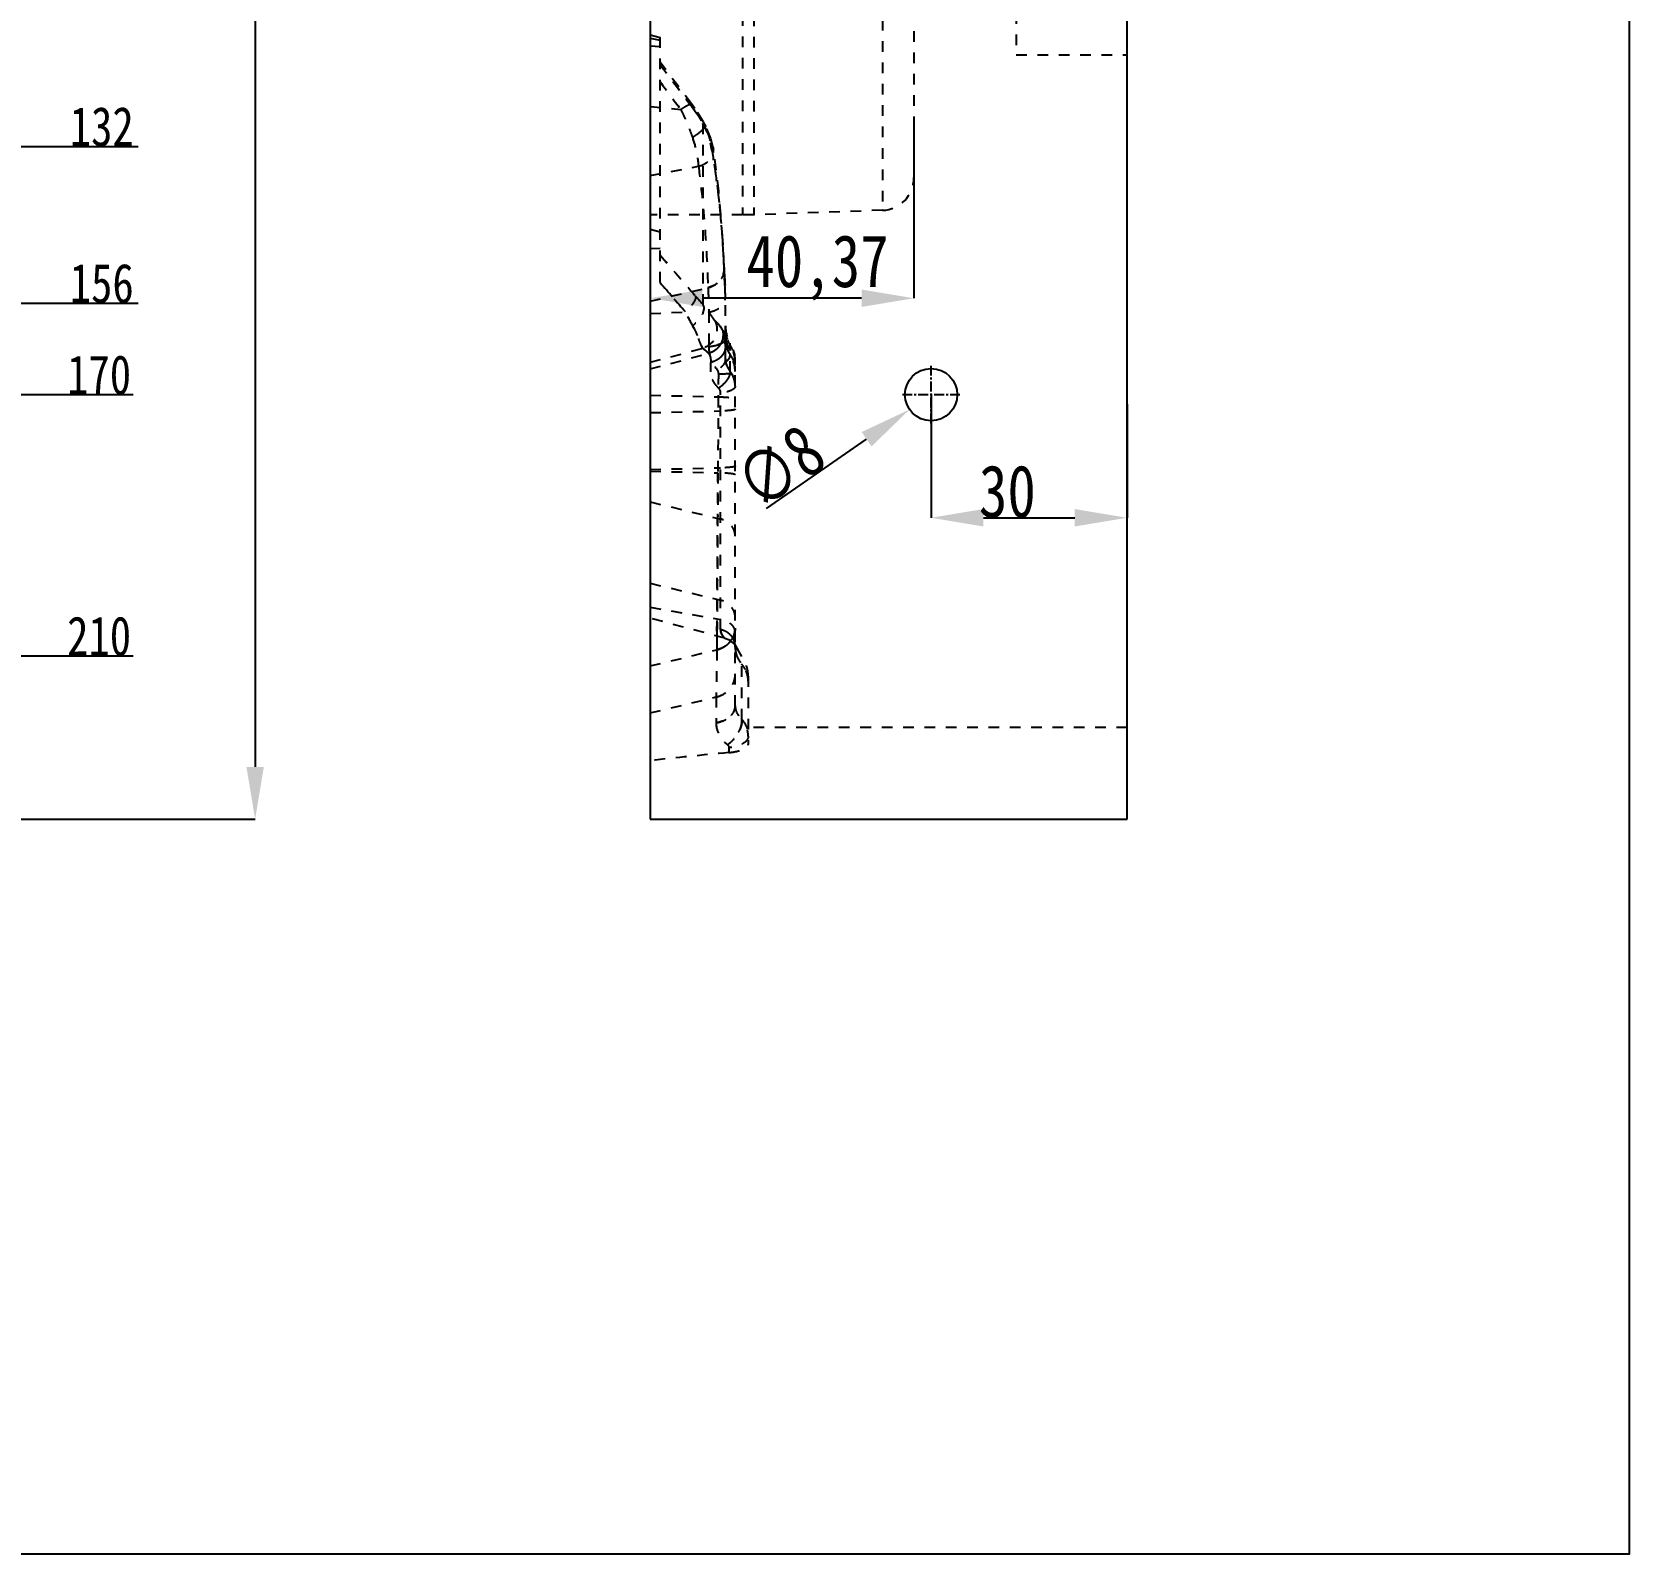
# Model space of a CAD drawing. Header units: millimetres. Extents: x 723 to 11228, y -2384 to 1578.
# Drawn here: x 3419.5 to 3664.1, y -1089.2 to -856.2 of the extents above; entities that cross this region are included whole.
import ezdxf

# ---------------------------------------------------------------- set-up
doc = ezdxf.new("R2010")
doc.units = ezdxf.units.MM
doc.header["$LTSCALE"] = 16.335
doc.header["$PDMODE"] = 3
doc.header["$PDSIZE"] = 0.3125
doc.linetypes.add('CENTER', pattern=[0.6, 0.375, -0.075, 0.075, -0.075])
doc.linetypes.add('HIDDEN', pattern=[0.2, 0.1, -0.1])
doc.layers.get('0').update_dxf_attribs({"linetype": 'CONTINUOUS'})
doc.layers.get('Defpoints').update_dxf_attribs({"linetype": 'CONTINUOUS'})
doc.layers.add('DEFAULT_2', color=8, linetype='HIDDEN')
doc.styles.get("Standard").update_dxf_attribs({"font": 'txt', "width": 0.8})
doc.dimstyles.new('ISO-25', dxfattribs={"dimtxt": 8, "dimasz": 8, "dimexe": 0, "dimexo": 0, "dimgap": 0, "dimtad": 1, "dimtxsty": 'Standard', "dimcen": 0, "dimclrd": 4, "dimclre": 4, "dimclrt": 6, "dimadec": 0, "dimazin": 0, "dimtfac": 1, "dimtofl": 0, "dimtmove": 0, "dimatfit": 3, "dimfxl": 0, "dimarcsym": 0})

# ---------------------------------------------------------------- blocks, each defined once
blk = doc.blocks.new('*D193')
at = {"color": 4, "lineweight": -2}
blk.add_line((3531.98, -929.18), (3547.33, -918.57), dxfattribs=at)
at = {"color": 4}
blk.add_solid([(3546.58, -917.47), (3548.09, -919.67), (3553.91, -914.02)], dxfattribs=at)
at = {"layer": 'Defpoints', "color": 0}
for p in [(3560.49, -909.47), (3553.91, -914.02)]:
    blk.add_point(p, dxfattribs=at)
at = {"color": 6, "insert": (3534.09, -922.86), "char_height": 8, "attachment_point": 5, "rotation": 34.6584}
blk.add_mtext('∅8', dxfattribs=at)
blk = doc.blocks.new('*D194')
at = {"color": 4, "lineweight": -2}
for p, q in [((3557.2, -911.74), (3557.2, -930.6)), ((3587.2, -913.2), (3587.2, -930.6)), ((3565.2, -930.6), (3579.2, -930.6))]:
    blk.add_line(p, q, dxfattribs=at)
at = {"color": 4}
for points in [[(3565.2, -929.26), (3565.2, -931.93), (3557.2, -930.6)], [(3579.2, -929.26), (3579.2, -931.93), (3587.2, -930.6)]]:
    blk.add_solid(points, dxfattribs=at)
at = {"layer": 'Defpoints', "color": 0}
for p in [(3557.2, -911.74), (3587.2, -913.2), (3587.2, -930.6)]:
    blk.add_point(p, dxfattribs=at)
at = {"color": 6, "insert": (3568.88, -926.6), "char_height": 8, "attachment_point": 5}
blk.add_mtext('30', dxfattribs=at)
blk = doc.blocks.new('*D206')
at = {"color": 4, "lineweight": -2}
for p, q in [((3381.05, -506.74), (3453.71, -506.74)), ((3453.71, -514.74), (3453.71, -968.74)), ((3367.65, -976.74), (3453.71, -976.74))]:
    blk.add_line(p, q, dxfattribs=at)
at = {"color": 4}
for points in [[(3452.37, -514.74), (3455.04, -514.74), (3453.71, -506.74)], [(3452.37, -968.74), (3455.04, -968.74), (3453.71, -976.74)]]:
    blk.add_solid(points, dxfattribs=at)
at = {"layer": 'Defpoints', "color": 0}
for p in [(3381.05, -506.74), (3367.65, -976.74), (3453.71, -976.74)]:
    blk.add_point(p, dxfattribs=at)
at = {"color": 6, "insert": (3449.71, -702.33), "char_height": 8, "attachment_point": 5, "rotation": 90}
blk.add_mtext('470', dxfattribs=at)
blk = doc.blocks.new('*D346')
at = {"color": 4, "lineweight": -2}
for p, q in [((3554.57, -869.88), (3554.57, -896.99)), ((3514.2, -872.43), (3514.2, -896.99)), ((3546.57, -896.99), (3522.2, -896.99))]:
    blk.add_line(p, q, dxfattribs=at)
at = {"color": 4}
for points in [[(3522.2, -895.66), (3522.2, -898.32), (3514.2, -896.99)], [(3546.57, -895.66), (3546.57, -898.32), (3554.57, -896.99)]]:
    blk.add_solid(points, dxfattribs=at)
at = {"layer": 'Defpoints', "color": 0}
for p in [(3554.57, -869.88), (3514.2, -872.43), (3514.2, -896.99)]:
    blk.add_point(p, dxfattribs=at)
at = {"color": 6, "insert": (3539.81, -892.32), "char_height": 8, "attachment_point": 5}
blk.add_mtext('40,37', dxfattribs=at)
blk = doc.blocks.new('*D359')
at = {"color": 4, "lineweight": -2}
blk.add_line((3302.05, -873.74), (3435.82, -873.74), dxfattribs=at)
at = {"layer": 'Defpoints', "color": 0}
for p in [(3208.05, -741.74), (3302.05, -873.74), (3424.62, -873.74)]:
    blk.add_point(p, dxfattribs=at)
at = {"color": 6, "insert": (3430.22, -870.74), "char_height": 6, "attachment_point": 5}
blk.add_mtext('132', dxfattribs=at)
blk = doc.blocks.new('*D360')
at = {"color": 4, "lineweight": -2}
blk.add_line((3237.45, -897.74), (3435.82, -897.74), dxfattribs=at)
at = {"layer": 'Defpoints', "color": 0}
for p in [(3208.05, -741.74), (3237.45, -897.74), (3424.62, -897.74)]:
    blk.add_point(p, dxfattribs=at)
at = {"color": 6, "insert": (3430.22, -894.74), "char_height": 6, "attachment_point": 5}
blk.add_mtext('156', dxfattribs=at)
blk = doc.blocks.new('*D361')
at = {"color": 4, "lineweight": -2}
blk.add_line((3279.67, -911.74), (3435.02, -911.74), dxfattribs=at)
at = {"layer": 'Defpoints', "color": 0}
for p in [(3208.05, -741.74), (3279.67, -911.74), (3424.62, -911.74)]:
    blk.add_point(p, dxfattribs=at)
at = {"color": 6, "insert": (3429.82, -908.74), "char_height": 6, "attachment_point": 5}
blk.add_mtext('170', dxfattribs=at)
blk = doc.blocks.new('*D362')
at = {"color": 4, "lineweight": -2}
blk.add_line((3383.98, -951.74), (3435.02, -951.74), dxfattribs=at)
at = {"layer": 'Defpoints', "color": 0}
for p in [(3208.05, -741.74), (3383.98, -951.74), (3424.62, -951.74)]:
    blk.add_point(p, dxfattribs=at)
at = {"color": 6, "insert": (3429.82, -948.74), "char_height": 6, "attachment_point": 5}
blk.add_mtext('210', dxfattribs=at)

msp = doc.modelspace()

# ---------------------------------------------------------------- linework, layer by layer
at = {"color": 7, "linetype": 'Continuous'}
for p, q in [((3587.204, -976.744), (3587.204, -506.744)), ((3514.204, -793.226), (3514.204, -976.744)), ((3514.204, -976.744), (3587.204, -976.744))]:
    msp.add_line(p, q, dxfattribs=at)
at = {"color": 1, "linetype": 'CENTER', "ltscale": 0.248791}
for p, q in [((3557.204, -916.144), (3557.204, -907.344)), ((3552.804, -911.744), (3561.604, -911.744))]:
    msp.add_line(p, q, dxfattribs=at)
msp.add_lwpolyline([(2934.925, -435.241), (3664.064, -435.241), (3664.064, -1089.232), (2934.925, -1089.232)], close=True)
at = {"color": 7, "linetype": 'Continuous'}
msp.add_circle((3557.204, -911.744), 4, dxfattribs=at)
at = {"layer": 'DEFAULT_2', "color": 8, "linetype": 'HIDDEN'}
for p, q in [((3528.331, -579.244), (3528.331, -884.244)), ((3530.076, -579.275), (3530.076, -884.214)), ((3549.748, -579.962), (3549.748, -883.527)), ((3554.574, -584.959), (3554.574, -878.53)), ((3570.204, -833.746), (3570.204, -859.742)), ((3514.204, -856.685), (3515.704, -857.087)), ((3514.204, -857.163), (3515.704, -857.488)), ((3515.704, -894.583), (3515.704, -857.089)), ((3514.204, -858.33), (3515.704, -858.467)), ((3570.204, -859.744), (3587.204, -859.744)), ((3520.515, -867.249), (3515.704, -860.839)), ((3514.204, -867.652), (3518.861, -868.079)), ((3520.346, -867.377), (3520.421, -867.475)), ((3520.421, -867.475), (3520.515, -867.249)), ((3521.019, -867.94), (3520.515, -867.249)), ((3522.568, -870.41), (3522.227, -870.244)), ((3522.227, -870.246), (3522.227, -897.917)), ((3522.569, -870.411), (3522.568, -870.41)), ((3522.745, -870.748), (3522.569, -870.411)), ((3523.486, -872.548), (3522.748, -870.752)), ((3523.872, -874.167), (3523.471, -872.502)), ((3523.873, -874.166), (3523.872, -874.166)), ((3514.204, -878.201), (3521.583, -876.791)), ((3528.331, -884.244), (3514.204, -884.244)), ((3530.076, -884.214), (3528.331, -884.244)), ((3549.748, -883.527), (3530.076, -884.214)), ((3514.204, -886.419), (3515.704, -886.82)), ((3514.204, -889.376), (3515.704, -889.301)), ((3525.471, -892.01), (3525.521, -892.425)), ((3525.521, -892.425), (3525.521, -892.432)), ((3514.204, -897.441), (3523.04, -895.375)), ((3525.704, -896.826), (3525.675, -895.49)), ((3525.704, -906.243), (3525.704, -896.826)), ((3514.204, -899.346), (3519.573, -899.08)), ((3525.703, -901.53), (3525.704, -901.236)), ((3514.204, -906.791), (3522.208, -904.655)), ((3526.453, -904.043), (3526.454, -903.866)), ((3526.454, -908.242), (3526.454, -903.873)), ((3514.204, -907.82), (3523.131, -905.437)), ((3523.481, -908.267), (3523.481, -906.811)), ((3527.204, -959.389), (3527.204, -906.498)), ((3514.204, -911.836), (3524.615, -912.079)), ((3524.615, -912.079), (3524.556, -923.714)), ((3524.981, -947.723), (3524.981, -911.489)), ((3514.204, -914.496), (3524.981, -914.244)), ((3514.204, -923.206), (3524.981, -922.954)), ((3514.204, -923.472), (3524.556, -923.714)), ((3514.204, -928.173), (3524.981, -930.79)), ((3514.204, -940.607), (3524.981, -943.223)), ((3514.204, -944.279), (3524.981, -946.189)), ((3525.604, -949.027), (3514.204, -945.972)), ((3524.42, -947.955), (3524.414, -948.718)), ((3514.204, -953.275), (3524.394, -950.801)), ((3524.394, -950.801), (3524.308, -958.023)), ((3525.604, -949.027), (3526.158, -949.236)), ((3526.158, -949.236), (3527.078, -949.941)), ((3527.078, -949.941), (3527.135, -950.007)), ((3527.078, -949.941), (3527.146, -950.021)), ((3527.15, -950.026), (3527.145, -950.019)), ((3527.149, -950.025), (3527.153, -950.032)), ((3527.167, -950.058), (3527.201, -950.166)), ((3527.201, -950.166), (3527.203, -950.185)), ((3527.201, -950.17), (3527.203, -950.183)), ((3527.203, -950.183), (3527.204, -950.203)), ((3527.204, -950.19), (3527.204, -950.201)), ((3527.542, -950.746), (3527.594, -950.763)), ((3528.204, -951.828), (3527.594, -950.763)), ((3527.594, -950.763), (3527.594, -950.763)), ((3528.204, -961.463), (3528.204, -951.828)), ((3529.204, -954.86), (3529.204, -965.287)), ((3514.204, -960.477), (3524.308, -958.023)), ((3587.204, -962.714), (3529.204, -962.714)), ((3526.244, -965.799), (3526.24, -966.54))]:
    msp.add_line(p, q, dxfattribs=at)
for points in [[(3522.569, -870.411), (3522.304, -869.938), (3521.019, -867.939)], [(3525.269, -887.444), (3524.689, -880.56), (3523.872, -874.166)], [(3525.675, -895.491), (3525.553, -893.123), (3525.269, -887.444)], [(3525.704, -901.213), (3525.703, -901.296), (3525.702, -901.474)], [(3527.594, -950.763), (3527.524, -950.609), (3527.389, -950.363), (3527.24, -950.14), (3527.078, -949.941)], [(3527.145, -950.019), (3527.144, -950.018), (3527.146, -950.021)], [(3527.153, -950.032), (3527.168, -950.062), (3527.188, -950.112), (3527.201, -950.17)]]:
    msp.add_lwpolyline(points, dxfattribs=at)
for centre, radius, start, end in [((5850.996, 890.348), 2919.164, 216.871191, 217.025244), ((5831.164, 875.473), 2894.374, 216.871204, 217.024092), ((3499.928, -882.934), 25.669, 34.3667, 37.02948), ((3512.785, -875.936), 11.025, 24.64404, 31.0715), ((3402.016, -895.105), 123.369, 9.74383, 10.20814), ((3549.574, -878.53), 5, 272, 0), ((6478.237, 1650.569), 3902.932, 220.6192, 220.740754), ((6478.094, 1650.443), 3902.742, 220.619167, 220.740723), ((3522.916, -892.522), 2.607, 347.32985, 1.97526), ((3590.834, -836.714), 91.938, 220.67017, 221.73548), ((3597.911, -830.518), 101.344, 220.71952, 221.68613), ((3489.966, -896.998), 35.738, 0.27525, 1.66753), ((3179.374, -1079.348), 385.009, 27.55876, 27.91867), ((3220.542, -1057.699), 338.496, 27.53402, 27.94346), ((5804.624, -915.649), 2281.494, 179.584618, 179.716997), ((5756.666, -915.357), 2233.536, 179.583203, 179.718414), ((3612.176, -901.729), 86.474, 179.86843, 180.16611), ((3358.61, -902.649), 167.094, 0.01938, 0.22948), ((3530.694, -901.235), 4.99, 180.00081, 211.82226), ((3530.337, -901.681), 4.633, 180.01968, 201.98536), ((3529.633, -902.59), 3.928, 180.03389, 191.95938), ((3530.008, -903.206), 4.303, 180.01417, 185.74359), ((3528.964, -903.533), 3.26, 180.05567, 193.13358), ((3530.111, -903.195), 4.407, 185.74575, 191.38675), ((3529.733, -902.565), 4.032, 192.01299, 203.74081), ((3530.199, -903.178), 4.497, 191.38712, 196.94871), ((3530.257, -903.16), 4.558, 196.94853, 213.42534), ((3530.44, -901.641), 4.743, 202.0123, 212.83078), ((3529.928, -902.476), 4.246, 203.78328, 215.10712), ((3522.204, -906.49), 5, 0, 31.78833), ((3522.468, -906.785), 4.743, 22.0123, 32.83078), ((3523.338, -908.057), 3.938, 36.0926, 37.69224), ((3522.534, -908.211), 4.67, 359.92636, 32.92334), ((3522.571, -906.745), 4.633, 0.01968, 21.98536), ((3523.944, -907.765), 3.26, 0.05567, 13.13358), ((3529.434, -905.908), 3.778, 201.5663, 206.16977), ((3529.721, -905.766), 4.098, 206.17306, 211.54282), ((3529.932, -905.638), 4.345, 211.5302, 216.82232), ((3523.51, -910.499), 3.71, 31.43874, 37.47675), ((3523.52, -910.453), 3.684, 359.96535, 13.18481), ((-6509.603, -879.703), 10034.255, 359.6102737, 359.7486965), ((3524.462, -950.568), 2.869, 51.26667, 54.3895), ((3524.008, -947.47), 3.197, 339.51907, 348.7413), ((3524.058, -947.479), 3.146, 348.73051, 359.95413), ((3525.054, -950.203), 2.15, 0.00809, 3.90294), ((3531.03, -950.389), 3.826, 180.05717, 194.05842), ((3524.204, -954.828), 5, 0, 36.8699), ((3524.933, -955.827), 4.322, 30.70844, 40.81431), ((3525.092, -955.728), 4.134, 27.7604, 30.65647), ((4011.298, -964.381), 487.031, 179.25198, 179.71935), ((4006.603, -964.339), 482.336, 179.24971, 179.72162), ((3525.401, -964.05), 3.803, 0.03095, 14.12601), ((3612.762, -1876.309), 913.874, 95.432675, 96.191155)]:
    msp.add_arc(centre, radius, start, end, dxfattribs=at)
for points in [[(3515.704, -863.836), (3516.756, -865.251), (3517.81, -866.665), (3518.862, -868.079)], [(3515.704, -863.838), (3516.756, -865.252), (3517.809, -866.665), (3518.861, -868.079)], [(3515.704, -894.583), (3516.993, -896.083), (3518.282, -897.582), (3519.573, -899.08)], [(3519.573, -899.08), (3518.282, -897.582), (3516.993, -896.083), (3515.704, -894.583)], [(3524.113, -900.432), (3524.548, -900.857), (3524.963, -901.318), (3525.268, -901.844)], [(3524.508, -900.838), (3524.38, -900.699), (3524.248, -900.564), (3524.113, -900.432)], [(3524.903, -901.304), (3524.779, -901.143), (3524.646, -900.988), (3524.508, -900.838)], [(3525.268, -901.844), (3525.159, -901.656), (3525.035, -901.476), (3524.903, -901.304)], [(3525.268, -901.844), (3525.356, -902.215), (3525.372, -902.612), (3525.315, -902.989)], [(3524.927, -904.071), (3524.739, -904.387), (3524.488, -904.674), (3524.198, -904.901)], [(3525.315, -902.989), (3525.257, -903.368), (3525.123, -903.742), (3524.927, -904.071)], [(3525.522, -903.6), (3525.557, -903.564), (3525.589, -903.524), (3525.617, -903.481)], [(3525.789, -904.274), (3525.847, -904.519), (3525.933, -904.759), (3526.042, -904.986)], [(3524.198, -904.901), (3523.885, -905.147), (3523.515, -905.333), (3523.131, -905.437)], [(3526.042, -904.986), (3526.155, -905.22), (3526.295, -905.443), (3526.454, -905.649)], [(3526.866, -906.312), (3526.769, -906.111), (3526.652, -905.918), (3526.52, -905.737)], [(3527.119, -907.024), (3527.062, -906.779), (3526.976, -906.539), (3526.866, -906.312)], [(3524.633, -908.583), (3524.617, -909.748), (3524.621, -910.914), (3524.615, -912.079)], [(3524.633, -908.583), (3524.617, -909.748), (3524.621, -910.914), (3524.615, -912.079)], [(3527.107, -909.613), (3527.02, -909.245), (3526.872, -908.887), (3526.675, -908.564)], [(3526.459, -949.531), (3526.688, -949.25), (3526.876, -948.928), (3527.003, -948.589)], [(3524.394, -950.801), (3524.788, -950.706), (3525.172, -950.55), (3525.519, -950.341)]]:
    msp.add_open_spline(points, degree=3, dxfattribs=at)
for points, knots in [([(3518.861, -868.079), (3519.035, -868.423), (3519.706, -869.814), (3520.281, -871.252), (3520.651, -872.351)], [0, 0, 0, 0, 0.249225, 1, 1, 1, 1]), ([(3518.862, -868.079), (3519.07, -867.941), (3519.445, -867.702), (3519.938, -867.419), (3520.269, -867.267), (3520.441, -867.222), (3520.504, -867.234), (3520.516, -867.249)], [0, 0, 0, 0, 0.3971848, 0.7094076, 0.9116976, 0.9685122, 1, 1, 1, 1]), ([(3518.862, -868.079), (3519.036, -868.423), (3519.706, -869.813), (3520.282, -871.251), (3520.651, -872.349)], [0, 0, 0, 0, 0.2492214, 1, 1, 1, 1]), ([(3520.422, -867.476), (3520.589, -867.697), (3521.238, -868.587), (3521.832, -869.52), (3522.227, -870.244)], [0, 0, 0, 0, 0.2514255, 1, 1, 1, 1]), ([(3522.569, -870.412), (3522.624, -870.513), (3522.559, -870.747), (3522.384, -870.999), (3522.055, -871.366), (3521.478, -871.834), (3520.948, -872.178), (3520.651, -872.351)], [0, 0, 0, 0, 0.1207899, 0.2149862, 0.3337468, 0.6365698, 1, 1, 1, 1]), ([(3520.651, -872.349), (3520.948, -872.176), (3521.477, -871.832), (3522.055, -871.364), (3522.384, -870.997), (3522.559, -870.746), (3522.623, -870.512), (3522.57, -870.412)], [0, 0, 0, 0, 0.363684, 0.6667044, 0.7855332, 0.8797728, 1, 1, 1, 1]), ([(3521.117, -868.444), (3521.218, -868.591), (3521.609, -869.178), (3521.975, -869.783), (3522.227, -870.246)], [0, 0, 0, 0, 0.252769, 1, 1, 1, 1]), ([(3522.227, -870.244), (3522.527, -870.742), (3523.013, -871.711), (3523.344, -872.749), (3523.433, -873.241)], [0, 0, 0, 0, 0.5374893, 1, 1, 1, 1]), ([(3520.651, -872.349), (3520.913, -873.126), (3521.298, -874.596), (3521.526, -876.098), (3521.584, -876.791)], [0, 0, 0, 0, 0.5410635, 1, 1, 1, 1]), ([(3520.651, -872.351), (3520.913, -873.128), (3521.298, -874.597), (3521.525, -876.098), (3521.583, -876.791)], [0, 0, 0, 0, 0.5410588, 1, 1, 1, 1]), ([(3522.805, -871.339), (3522.881, -871.505), (3523.142, -872.12), (3523.346, -872.763), (3523.432, -873.24)], [0, 0, 0, 0, 0.2738966, 1, 1, 1, 1]), ([(3521.584, -876.791), (3521.931, -876.701), (3522.58, -876.44), (3523.367, -875.818), (3523.853, -875.03), (3523.913, -874.437), (3523.873, -874.166)], [0, 0, 0, 0, 0.2842875, 0.5471529, 0.7830982, 1, 1, 1, 1]), ([(3523.432, -873.24), (3523.491, -873.308), (3523.7, -873.581), (3523.834, -873.914), (3523.872, -874.166)], [0, 0, 0, 0, 0.2587789, 1, 1, 1, 1]), ([(3523.873, -874.166), (3523.86, -874.083), (3523.783, -873.746), (3523.603, -873.437), (3523.433, -873.241)], [0, 0, 0, 0, 0.2452226, 1, 1, 1, 1]), ([(3523.433, -873.241), (3523.745, -874.976), (3524.728, -881.197), (3525.263, -887.482), (3525.472, -892.011)], [0, 0, 0, 0, 0.280025, 1, 1, 1, 1]), ([(3523.605, -874.225), (3523.887, -875.866), (3524.779, -881.764), (3525.274, -887.716), (3525.471, -892.01)], [0, 0, 0, 0, 0.2791724, 1, 1, 1, 1]), ([(3521.583, -876.791), (3521.814, -878.525), (3522.532, -884.7), (3522.92, -890.911), (3523.04, -895.375)], [0, 0, 0, 0, 0.2814061, 1, 1, 1, 1]), ([(3521.584, -876.791), (3521.815, -878.525), (3522.533, -884.699), (3522.921, -890.91), (3523.041, -895.375)], [0, 0, 0, 0, 0.2814021, 1, 1, 1, 1]), ([(3525.521, -892.432), (3525.532, -892.76), (3525.424, -893.436), (3524.717, -894.642), (3523.729, -895.209), (3523.04, -895.375)], [0, 0, 0, 0, 0.2388216, 0.4842298, 1, 1, 1, 1]), ([(3525.471, -892.01), (3525.476, -892.114), (3525.499, -892.564), (3525.529, -893.014), (3525.552, -893.36)], [0, 0, 0, 0, 0.22987, 1, 1, 1, 1]), ([(3525.472, -892.011), (3525.476, -892.114), (3525.499, -892.564), (3525.529, -893.014), (3525.552, -893.36)], [0, 0, 0, 0, 0.2298636, 1, 1, 1, 1]), ([(3523.041, -895.375), (3523.62, -895.236), (3524.7, -894.691), (3525.337, -893.637), (3525.459, -893.095)], [0, 0, 0, 0, 0.5173521, 1, 1, 1, 1]), ([(3525.552, -893.36), (3525.565, -893.559), (3525.622, -894.424), (3525.67, -895.29), (3525.689, -895.958)], [0, 0, 0, 0, 0.2291483, 1, 1, 1, 1]), ([(3525.552, -893.36), (3525.565, -893.558), (3525.622, -894.423), (3525.67, -895.289), (3525.689, -895.957)], [0, 0, 0, 0, 0.229148, 1, 1, 1, 1]), ([(3521.101, -896.63), (3521.168, -896.748), (3521.124, -897.142), (3520.648, -898.002), (3520.048, -898.65), (3519.573, -899.08)], [0, 0, 0, 0, 0.1357651, 0.3561031, 1, 1, 1, 1]), ([(3521.101, -896.63), (3521.168, -896.748), (3521.124, -897.142), (3520.649, -898.002), (3520.048, -898.65), (3519.573, -899.08)], [0, 0, 0, 0, 0.1357646, 0.3561022, 1, 1, 1, 1]), ([(3523.04, -895.375), (3523.059, -895.93), (3523.141, -897.173), (3523.194, -898.419), (3523.19, -899.109)], [0, 0, 0, 0, 0.4457639, 1, 1, 1, 1]), ([(3523.041, -895.375), (3523.059, -895.93), (3523.141, -897.173), (3523.194, -898.418), (3523.19, -899.109)], [0, 0, 0, 0, 0.4457699, 1, 1, 1, 1]), ([(3523.19, -899.109), (3523.534, -899.049), (3524.181, -898.866), (3525.002, -898.382), (3525.563, -897.734), (3525.704, -897.206), (3525.704, -896.959)], [0, 0, 0, 0, 0.2946265, 0.5602881, 0.792085, 1, 1, 1, 1]), ([(3522.227, -897.917), (3522.515, -898.341), (3522.325, -899.185), (3521.899, -899.933), (3521.442, -900.559), (3521.013, -900.973), (3520.699, -901.222)], [0, 0, 0, 0, 0.3999716, 0.5384531, 0.6875267, 1, 1, 1, 1]), ([(3524.113, -900.432), (3524.078, -900.397), (3524, -900.29), (3523.789, -899.982), (3523.434, -899.447), (3522.893, -898.707), (3522.464, -898.186), (3522.227, -897.917)], [0, 0, 0, 0, 0.047228, 0.1256831, 0.3573412, 0.6580604, 1, 1, 1, 1]), ([(3520.699, -901.221), (3520.919, -901.643), (3521.29, -902.42), (3521.676, -903.352), (3521.912, -903.955), (3522.037, -904.278), (3522.13, -904.501), (3522.182, -904.618), (3522.208, -904.655)], [0, 0, 0, 0, 0.3805879, 0.6874205, 0.8062354, 0.8990123, 0.9639412, 1, 1, 1, 1]), ([(3522.208, -904.655), (3522.182, -904.618), (3522.131, -904.501), (3522.037, -904.278), (3521.913, -903.955), (3521.676, -903.352), (3521.29, -902.419), (3520.919, -901.643), (3520.699, -901.221)], [0, 0, 0, 0, 0.0360508, 0.1009759, 0.193755, 0.3125828, 0.619444, 1, 1, 1, 1]), ([(3524.113, -900.432), (3524.306, -900.823), (3524.519, -901.705), (3524.242, -903.029), (3523.432, -904.113), (3522.629, -904.539), (3522.208, -904.655)], [0, 0, 0, 0, 0.2494971, 0.4995986, 0.7499452, 1, 1, 1, 1]), ([(3525.268, -901.844), (3525.356, -902.215), (3525.389, -903.002), (3524.991, -904.109), (3524.209, -904.988), (3523.501, -905.336), (3523.131, -905.437)], [0, 0, 0, 0, 0.2495846, 0.4995763, 0.7498147, 1, 1, 1, 1]), ([(3525.268, -901.844), (3525.326, -901.945), (3525.432, -902.23), (3525.646, -903.059), (3525.704, -903.804), (3525.704, -904.357)], [0, 0, 0, 0, 0.1363049, 0.3533103, 1, 1, 1, 1]), ([(3525.416, -902.203), (3525.403, -902.164), (3525.361, -902.042), (3525.312, -901.921), (3525.268, -901.844)], [0, 0, 0, 0, 0.3105607, 1, 1, 1, 1]), ([(3525.556, -902.754), (3525.546, -902.701), (3525.506, -902.516), (3525.457, -902.332), (3525.416, -902.203)], [0, 0, 0, 0, 0.2816532, 1, 1, 1, 1]), ([(3525.704, -901.235), (3525.704, -901.297), (3525.7, -901.75), (3525.704, -902.202), (3525.704, -902.592)], [0, 0, 0, 0, 0.1372165, 1, 1, 1, 1]), ([(3525.704, -901.683), (3525.704, -902.126), (3525.834, -903.019), (3526.212, -903.838), (3526.454, -904.213)], [0, 0, 0, 0, 0.4985004, 1, 1, 1, 1]), ([(3522.208, -904.655), (3522.294, -904.717), (3522.62, -904.955), (3522.936, -905.212), (3523.131, -905.437)], [0, 0, 0, 0, 0.2629664, 1, 1, 1, 1]), ([(3523.131, -905.437), (3523.069, -905.366), (3522.786, -905.077), (3522.459, -904.835), (3522.208, -904.655)], [0, 0, 0, 0, 0.2347506, 1, 1, 1, 1]), ([(3523.157, -904.38), (3523.155, -905.008), (3523.392, -906.284), (3524.027, -907.404), (3524.412, -907.913)], [0, 0, 0, 0, 0.4958983, 1, 1, 1, 1]), ([(3523.157, -904.38), (3523.155, -905.008), (3523.392, -906.284), (3524.027, -907.404), (3524.412, -907.913)], [0, 0, 0, 0, 0.4958984, 1, 1, 1, 1]), ([(3525.704, -903.207), (3525.704, -903.55), (3525.021, -903.993), (3524.139, -904.247), (3523.5, -904.349), (3523.157, -904.38)], [0, 0, 0, 0, 0.3519209, 0.6465311, 1, 1, 1, 1]), ([(3523.157, -904.38), (3523.5, -904.349), (3524.125, -904.255), (3524.734, -904.07), (3524.994, -903.95)], [0, 0, 0, 0, 0.5454098, 1, 1, 1, 1]), ([(3525.704, -904.357), (3525.704, -904.634), (3525.589, -905.205), (3524.943, -906.216), (3524.08, -906.675), (3523.481, -906.811)], [0, 0, 0, 0, 0.2350125, 0.479152, 1, 1, 1, 1]), ([(3524.994, -903.95), (3525.049, -903.925), (3525.238, -903.83), (3525.417, -903.71), (3525.522, -903.6)], [0, 0, 0, 0, 0.2850032, 1, 1, 1, 1]), ([(3525.704, -904.357), (3525.704, -904.634), (3525.628, -905.011), (3525.469, -905.348), (3525.423, -905.431)], [0, 0, 0, 0, 0.7447063, 1, 1, 1, 1]), ([(3525.661, -903.462), (3525.654, -903.398), (3525.628, -903.16), (3525.59, -902.924), (3525.556, -902.754)], [0, 0, 0, 0, 0.2709644, 1, 1, 1, 1]), ([(3525.617, -903.481), (3525.631, -903.459), (3525.678, -903.376), (3525.704, -903.278), (3525.704, -903.207)], [0, 0, 0, 0, 0.2683857, 1, 1, 1, 1]), ([(3525.704, -904.357), (3525.704, -904.278), (3525.7, -903.979), (3525.683, -903.68), (3525.661, -903.462)], [0, 0, 0, 0, 0.2659975, 1, 1, 1, 1]), ([(3525.704, -902.592), (3525.704, -903), (3525.836, -903.829), (3526.215, -904.577), (3526.454, -904.917)], [0, 0, 0, 0, 0.4950241, 1, 1, 1, 1]), ([(3525.704, -903.207), (3525.704, -903.421), (3525.769, -904.286), (3526.095, -905.128), (3526.454, -905.673)], [0, 0, 0, 0, 0.2464879, 1, 1, 1, 1]), ([(3525.704, -903.536), (3525.704, -903.908), (3525.839, -904.671), (3526.218, -905.343), (3526.454, -905.649)], [0, 0, 0, 0, 0.4904825, 1, 1, 1, 1]), ([(3527.204, -906.743), (3527.204, -906.3), (3527.074, -905.407), (3526.696, -904.588), (3526.454, -904.213)], [0, 0, 0, 0, 0.4985004, 1, 1, 1, 1]), ([(3523.131, -905.437), (3523.176, -905.475), (3523.261, -905.613), (3523.37, -905.888), (3523.459, -906.304), (3523.481, -906.628), (3523.481, -906.811)], [0, 0, 0, 0, 0.1218034, 0.3270135, 0.6185544, 1, 1, 1, 1]), ([(3525.704, -906.243), (3525.704, -906.473), (3525.581, -906.962), (3525.09, -907.575), (3524.362, -908.033), (3523.786, -908.21), (3523.481, -908.267)], [0, 0, 0, 0, 0.2137537, 0.4481214, 0.711763, 1, 1, 1, 1]), ([(3524.632, -906.304), (3524.548, -906.363), (3524.191, -906.588), (3523.79, -906.741), (3523.481, -906.811)], [0, 0, 0, 0, 0.2459294, 1, 1, 1, 1]), ([(3526.454, -905.673), (3526.464, -905.82), (3526.302, -906.189), (3525.877, -906.713), (3525.225, -907.32), (3524.701, -907.713), (3524.412, -907.913)], [0, 0, 0, 0, 0.1426487, 0.3658815, 0.6598763, 1, 1, 1, 1]), ([(3525.423, -905.431), (3525.377, -905.515), (3525.166, -905.849), (3524.876, -906.131), (3524.632, -906.304)], [0, 0, 0, 0, 0.2442693, 1, 1, 1, 1]), ([(3525.704, -906.243), (3525.704, -906.403), (3525.781, -907.121), (3526.119, -907.794), (3526.454, -908.242)], [0, 0, 0, 0, 0.2225513, 1, 1, 1, 1]), ([(3525.921, -907.296), (3525.885, -907.206), (3525.767, -906.867), (3525.704, -906.506), (3525.704, -906.243)], [0, 0, 0, 0, 0.2680826, 1, 1, 1, 1]), ([(3525.911, -906.649), (3525.955, -906.601), (3526.107, -906.427), (3526.246, -906.241), (3526.326, -906.096)], [0, 0, 0, 0, 0.2828639, 1, 1, 1, 1]), ([(3526.326, -906.096), (3526.348, -906.057), (3526.414, -905.925), (3526.461, -905.776), (3526.454, -905.673)], [0, 0, 0, 0, 0.3015656, 1, 1, 1, 1]), ([(3527.204, -907.762), (3527.204, -907.39), (3527.069, -906.627), (3526.69, -905.954), (3526.454, -905.649)], [0, 0, 0, 0, 0.4904825, 1, 1, 1, 1]), ([(3524.681, -910.759), (3524.33, -910.408), (3523.744, -909.653), (3523.481, -908.711), (3523.481, -908.267)], [0, 0, 0, 0, 0.5280773, 1, 1, 1, 1]), ([(3524.412, -907.913), (3524.519, -908.054), (3524.618, -908.285), (3524.634, -908.523), (3524.633, -908.583)], [0, 0, 0, 0, 0.7451058, 1, 1, 1, 1]), ([(3524.412, -907.913), (3524.519, -908.054), (3524.618, -908.285), (3524.634, -908.523), (3524.633, -908.583)], [0, 0, 0, 0, 0.7451064, 1, 1, 1, 1]), ([(3524.633, -908.583), (3524.976, -908.578), (3525.597, -908.554), (3526.391, -908.486), (3526.901, -908.394), (3527.139, -908.309), (3527.204, -908.245), (3527.204, -908.217)], [0, 0, 0, 0, 0.3905864, 0.7048249, 0.9112693, 0.9689184, 1, 1, 1, 1]), ([(3526.454, -908.242), (3526.45, -908.445), (3526.329, -908.897), (3525.796, -909.81), (3525.164, -910.409), (3524.681, -910.759)], [0, 0, 0, 0, 0.1933452, 0.4327387, 1, 1, 1, 1]), ([(3525.931, -909.529), (3525.85, -909.641), (3525.485, -910.101), (3525.043, -910.497), (3524.681, -910.759)], [0, 0, 0, 0, 0.2368901, 1, 1, 1, 1]), ([(3526.222, -909.054), (3526.202, -909.093), (3526.115, -909.257), (3526.014, -909.414), (3525.931, -909.529)], [0, 0, 0, 0, 0.2390272, 1, 1, 1, 1]), ([(3526.454, -908.242), (3526.453, -908.304), (3526.424, -908.587), (3526.321, -908.857), (3526.222, -909.054)], [0, 0, 0, 0, 0.221318, 1, 1, 1, 1]), ([(3526.454, -908.242), (3526.694, -908.555), (3527.078, -909.265), (3527.204, -910.061), (3527.204, -910.456)], [0, 0, 0, 0, 0.5001738, 1, 1, 1, 1]), ([(3524.615, -912.079), (3524.96, -912.089), (3525.583, -912.114), (3526.311, -912.17), (3526.763, -912.227), (3526.996, -912.272), (3527.127, -912.306), (3527.204, -912.351), (3527.204, -912.373)], [0, 0, 0, 0, 0.3949326, 0.7121865, 0.8309423, 0.9190835, 0.9747445, 1, 1, 1, 1]), ([(3524.981, -911.489), (3524.981, -911.352), (3524.93, -911.08), (3524.774, -910.852), (3524.681, -910.759)], [0, 0, 0, 0, 0.5083766, 1, 1, 1, 1]), ([(3527.204, -910.456), (3527.204, -910.755), (3526.608, -911.145), (3525.837, -911.369), (3525.279, -911.46), (3524.981, -911.489)], [0, 0, 0, 0, 0.3521192, 0.647096, 1, 1, 1, 1]), ([(3526.923, -910.908), (3526.874, -910.945), (3526.629, -911.105), (3526.353, -911.209), (3526.132, -911.275)], [0, 0, 0, 0, 0.2119005, 1, 1, 1, 1]), ([(3527.204, -910.456), (3527.204, -910.495), (3527.174, -910.677), (3527.036, -910.821), (3526.923, -910.908)], [0, 0, 0, 0, 0.2155149, 1, 1, 1, 1]), ([(3527.204, -913.992), (3527.204, -914.011), (3527.139, -914.052), (3527.025, -914.082), (3526.826, -914.122), (3526.437, -914.171), (3525.812, -914.218), (3525.277, -914.238), (3524.981, -914.244)], [0, 0, 0, 0, 0.0258998, 0.0817333, 0.1698779, 0.2885479, 0.605478, 1, 1, 1, 1]), ([(3524.556, -923.714), (3524.531, -929.048), (3524.485, -938.077), (3524.434, -947.106), (3524.394, -950.801)], [0, 0, 0, 0, 0.5907663, 1, 1, 1, 1]), ([(3527.204, -924.014), (3527.204, -923.992), (3527.125, -923.947), (3526.991, -923.912), (3526.753, -923.866), (3526.291, -923.808), (3525.546, -923.75), (3524.909, -923.724), (3524.556, -923.714)], [0, 0, 0, 0, 0.0251797, 0.0808207, 0.1689613, 0.287727, 0.605019, 1, 1, 1, 1]), ([(3527.204, -922.702), (3527.204, -922.721), (3527.139, -922.762), (3527.025, -922.792), (3526.826, -922.832), (3526.437, -922.881), (3525.812, -922.928), (3525.277, -922.947), (3524.981, -922.954)], [0, 0, 0, 0, 0.0258998, 0.0817333, 0.1698779, 0.2885479, 0.605478, 1, 1, 1, 1]), ([(3527.204, -933.417), (3527.204, -933.12), (3527.092, -932.516), (3526.459, -931.448), (3525.588, -930.938), (3524.981, -930.79)], [0, 0, 0, 0, 0.2420545, 0.4891771, 1, 1, 1, 1]), ([(3527.204, -945.85), (3527.204, -945.554), (3527.092, -944.95), (3526.459, -943.881), (3525.588, -943.371), (3524.981, -943.223)], [0, 0, 0, 0, 0.2420545, 0.4891771, 1, 1, 1, 1]), ([(3527.204, -948.106), (3527.204, -947.887), (3527.079, -947.418), (3526.584, -946.841), (3525.858, -946.409), (3525.286, -946.243), (3524.981, -946.189)], [0, 0, 0, 0, 0.2081091, 0.4401567, 0.7057968, 1, 1, 1, 1]), ([(3527.204, -947.482), (3527.204, -947.857), (3527.064, -948.621), (3526.463, -949.628), (3525.543, -950.401), (3524.788, -950.706), (3524.394, -950.801)], [0, 0, 0, 0, 0.240909, 0.4865308, 0.7396898, 1, 1, 1, 1]), ([(3524.414, -948.718), (3524.413, -948.827), (3524.409, -949.241), (3524.406, -949.656), (3524.403, -949.961)], [0, 0, 0, 0, 0.2633212, 1, 1, 1, 1]), ([(3525.604, -949.027), (3525.427, -948.855), (3525.109, -948.467), (3524.979, -947.968), (3524.981, -947.723)], [0, 0, 0, 0, 0.5010066, 1, 1, 1, 1]), ([(3527.204, -950.203), (3527.204, -949.923), (3527.09, -949.348), (3526.446, -948.328), (3525.581, -947.861), (3524.981, -947.723)], [0, 0, 0, 0, 0.2360875, 0.4807118, 1, 1, 1, 1]), ([(3524.981, -947.723), (3524.981, -947.899), (3525.04, -948.231), (3525.227, -948.584), (3525.392, -948.799), (3525.491, -948.916), (3525.564, -948.982), (3525.593, -949.021), (3525.604, -949.027)], [0, 0, 0, 0, 0.356229, 0.6669346, 0.7988488, 0.9048812, 0.9747788, 1, 1, 1, 1]), ([(3526.132, -948.236), (3526.048, -948.176), (3525.692, -947.949), (3525.29, -947.794), (3524.981, -947.723)], [0, 0, 0, 0, 0.2462381, 1, 1, 1, 1]), ([(3526.923, -949.118), (3526.883, -949.044), (3526.702, -948.749), (3526.46, -948.494), (3526.257, -948.331)], [0, 0, 0, 0, 0.2453937, 1, 1, 1, 1]), ([(3524.403, -949.961), (3524.402, -950.034), (3524.399, -950.314), (3524.396, -950.594), (3524.394, -950.801)], [0, 0, 0, 0, 0.2624567, 1, 1, 1, 1]), ([(3525.519, -950.341), (3525.609, -950.287), (3525.955, -950.058), (3526.263, -949.771), (3526.459, -949.531)], [0, 0, 0, 0, 0.2536748, 1, 1, 1, 1]), ([(3527.199, -950.057), (3527.182, -949.813), (3527.104, -949.487), (3526.963, -949.191), (3526.923, -949.118)], [0, 0, 0, 0, 0.7456935, 1, 1, 1, 1]), ([(3527.594, -950.763), (3527.535, -950.746), (3527.41, -950.696), (3527.238, -950.508), (3527.204, -950.316), (3527.204, -950.203)], [0, 0, 0, 0, 0.2489504, 0.5398132, 1, 1, 1, 1]), ([(3527.204, -950.393), (3527.204, -950.859), (3527.384, -951.813), (3527.89, -952.638), (3528.204, -953.002)], [0, 0, 0, 0, 0.4926371, 1, 1, 1, 1]), ([(3527.319, -951.318), (3527.357, -951.471), (3527.549, -952.079), (3527.89, -952.638), (3528.204, -953.002)], [0, 0, 0, 0, 0.246538, 1, 1, 1, 1]), ([(3529.204, -955.61), (3529.204, -955.144), (3529.024, -954.19), (3528.518, -953.365), (3528.204, -953.002)], [0, 0, 0, 0, 0.4926371, 1, 1, 1, 1]), ([(3524.308, -958.023), (3524.714, -957.925), (3525.492, -957.611), (3526.44, -956.815), (3527.06, -955.776), (3527.204, -954.989), (3527.204, -954.603)], [0, 0, 0, 0, 0.2603394, 0.5135189, 0.7591337, 1, 1, 1, 1]), ([(3529.204, -955.61), (3529.204, -955.144), (3529.084, -954.512), (3528.825, -953.942), (3528.751, -953.802)], [0, 0, 0, 0, 0.746054, 1, 1, 1, 1]), ([(3527.204, -959.389), (3527.204, -959.687), (3527.042, -960.321), (3526.391, -961.109), (3525.433, -961.698), (3524.675, -961.923), (3524.273, -961.996)], [0, 0, 0, 0, 0.2118587, 0.4452057, 0.7093302, 1, 1, 1, 1]), ([(3524.273, -961.996), (3524.675, -961.923), (3525.433, -961.698), (3526.391, -961.109), (3527.042, -960.321), (3527.204, -959.687), (3527.204, -959.389)], [0, 0, 0, 0, 0.2906643, 0.5547846, 0.7881326, 1, 1, 1, 1]), ([(3527.204, -959.389), (3527.204, -959.754), (3527.407, -960.541), (3527.895, -961.181), (3528.204, -961.463)], [0, 0, 0, 0, 0.4658099, 1, 1, 1, 1]), ([(3527.204, -959.389), (3527.204, -959.754), (3527.407, -960.541), (3527.895, -961.181), (3528.204, -961.463)], [0, 0, 0, 0, 0.4657809, 1, 1, 1, 1]), ([(3524.273, -961.996), (3524.269, -962.616), (3524.659, -963.928), (3525.538, -964.926), (3526.052, -965.375)], [0, 0, 0, 0, 0.4761365, 1, 1, 1, 1]), ([(3524.273, -961.996), (3524.269, -962.616), (3524.659, -963.928), (3525.538, -964.926), (3526.052, -965.375)], [0, 0, 0, 0, 0.4761362, 1, 1, 1, 1]), ([(3528.204, -961.463), (3528.253, -961.762), (3528.184, -962.453), (3527.748, -963.469), (3527.026, -964.486), (3526.399, -965.095), (3526.052, -965.375)], [0, 0, 0, 0, 0.1963031, 0.4366703, 0.7111193, 1, 1, 1, 1]), ([(3527.737, -963.402), (3527.785, -963.316), (3527.954, -962.986), (3528.087, -962.635), (3528.151, -962.37)], [0, 0, 0, 0, 0.2658362, 1, 1, 1, 1]), ([(3528.151, -962.37), (3528.17, -962.29), (3528.229, -961.992), (3528.24, -961.682), (3528.204, -961.463)], [0, 0, 0, 0, 0.2718788, 1, 1, 1, 1]), ([(3528.204, -961.463), (3528.518, -961.819), (3529.027, -962.635), (3529.204, -963.583), (3529.204, -964.048)], [0, 0, 0, 0, 0.5050478, 1, 1, 1, 1]), ([(3526.052, -965.375), (3526.112, -965.427), (3526.214, -965.556), (3526.246, -965.719), (3526.244, -965.799)], [0, 0, 0, 0, 0.4957236, 1, 1, 1, 1]), ([(3526.052, -965.375), (3526.112, -965.427), (3526.214, -965.556), (3526.246, -965.719), (3526.244, -965.799)], [0, 0, 0, 0, 0.495723, 1, 1, 1, 1]), ([(3526.24, -966.54), (3526.639, -966.502), (3527.367, -966.39), (3528.201, -966.144), (3528.718, -965.887), (3529.032, -965.67), (3529.204, -965.434), (3529.204, -965.287)], [0, 0, 0, 0, 0.3578109, 0.6545462, 0.7724774, 0.8682528, 1, 1, 1, 1]), ([(3529.204, -964.048), (3529.204, -964.26), (3529.007, -964.741), (3528.333, -965.249), (3527.382, -965.624), (3526.644, -965.757), (3526.244, -965.799)], [0, 0, 0, 0, 0.1728811, 0.3925467, 0.6722449, 1, 1, 1, 1])]:
    msp.add_open_spline(points, degree=3, knots=knots, dxfattribs=at)

# ---------------------------------------------------------------- dimensions: what is measured, and where the dimension line sits
dim = msp.add_linear_dim(base=(3453.708, -976.744), p1=(3381.05, -506.744), p2=(3367.654, -976.744), angle=90, dimstyle='ISO-25', override={"dimfxl": 1.25, "dimarcsym": 1})
dim.commit()
dim.dimension.update_dxf_attribs({"geometry": '*D206', "text_midpoint": (3453.708, -702.332), "dimtype": 160})
for feature_location, offset, picture, middle in [((3302.05, -873.744), (122.566, 0), '*D359', (3430.216, -870.744)), ((3237.45, -897.744), (187.166, 0), '*D360', (3430.216, -894.744)), ((3279.67, -911.744), (144.946, 0), '*D361', (3429.816, -908.744)), ((3383.978, -951.744), (40.638, 0), '*D362', (3429.816, -948.744))]:
    dim = msp.add_ordinate_dim(feature_location=feature_location, offset=offset, dtype=0, origin=(3208.05, -741.744), dimstyle='ISO-25', override={"dimtxt": 6, "dimfxl": 1.25, "dimarcsym": 1})
    dim.commit()
    dim.dimension.update_dxf_attribs({"geometry": picture, "text_midpoint": middle})
for base, p1, p2, picture, middle in [((3514.204, -896.991), (3554.574, -869.884), (3514.204, -872.434), '*D346', (3539.813, -896.991)), ((3587.204, -930.596), (3557.204, -911.744), (3587.204, -913.196), '*D194', (3568.88, -930.596))]:
    dim = msp.add_linear_dim(base=base, p1=p1, p2=p2, dimstyle='ISO-25', override={"dimfxl": 1.25, "dimarcsym": 1})
    dim.commit()
    dim.dimension.update_dxf_attribs({"geometry": picture, "text_midpoint": middle, "dimtype": 160})
dim = msp.add_diameter_dim_2p(p1=(3560.494, -909.47), p2=(3553.914, -914.019), dimstyle='ISO-25', override={"dimfxl": 1.25, "dimarcsym": 1})
dim.commit()
dim.dimension.update_dxf_attribs({"geometry": '*D193', "text_midpoint": (3534.091, -922.861)})

doc.saveas('drawing.dxf')
